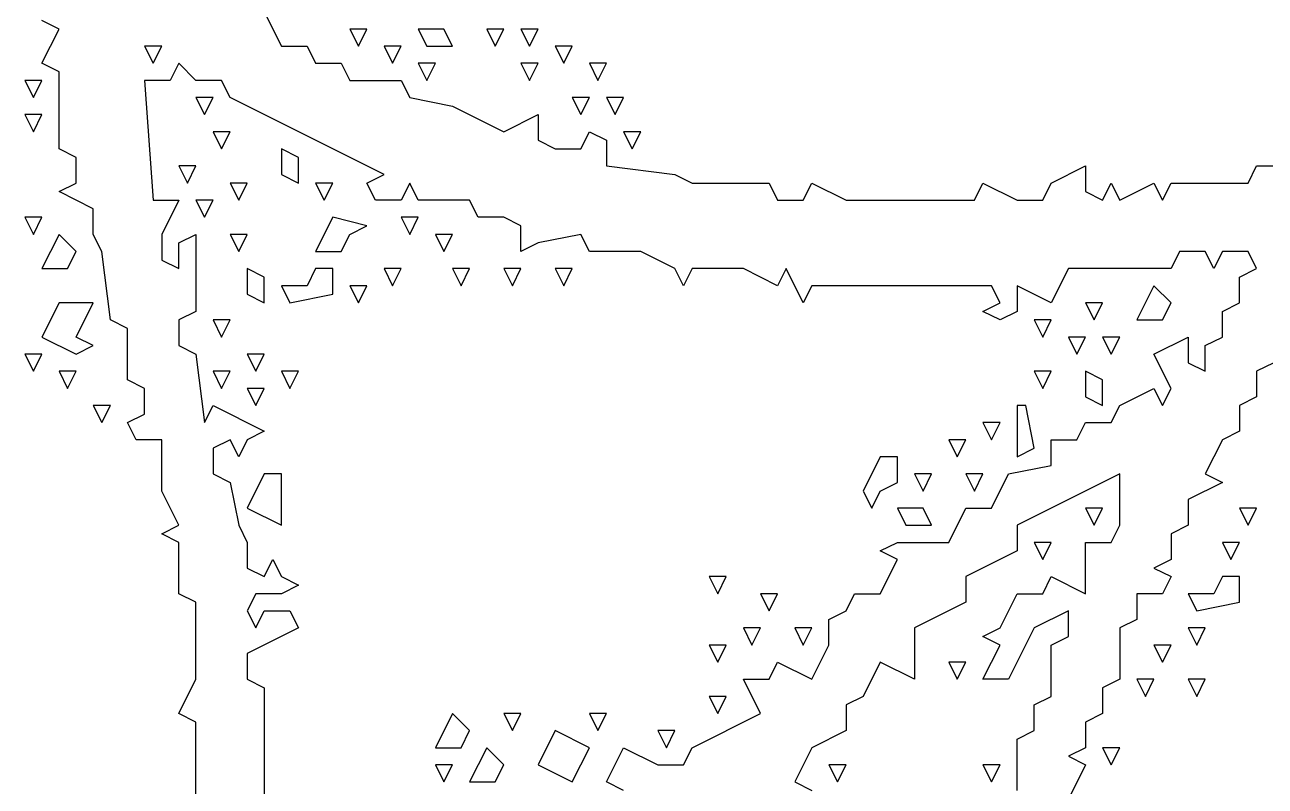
# Model space of a CAD drawing. Extents: x 2 to 124, y 0 to 170.
# Drawn here: x 85.4 to 97.07, y 111.36 to 118.53 of the extents above; entities that cross this region are included whole.
import ezdxf

# ---------------------------------------------------------------- set-up
doc = ezdxf.new("R2010")
doc.units = 0
doc.layers.add('Layer0', color=7, linetype='Continuous')

msp = doc.modelspace()

# ---------------------------------------------------------------- linework, layer by layer
at = {"layer": 'Layer0', "color": 5, "linetype": 'CONTINUOUS'}
for p, q in [((87.65625, 118.6458, 0.1), (87.81723, 118.3239, 0.1)), ((85.72443, 118.4848, 0.1), (85.56345, 118.5653, 0.1)), ((85.56345, 118.1629, 0.1), (85.72443, 118.4848, 0.1)), ((88.46117, 118.4848, 0.1), (88.54167, 118.3239, 0.1)), ((88.62216, 118.4848, 0.1), (88.46117, 118.4848, 0.1)), ((88.54167, 118.3239, 0.1), (88.62216, 118.4848, 0.1)), ((89.10511, 118.4848, 0.1), (89.18561, 118.3239, 0.1)), ((89.34659, 118.4848, 0.1), (89.10511, 118.4848, 0.1)), ((89.42708, 118.3239, 0.1), (89.34659, 118.4848, 0.1)), ((89.74905, 118.4848, 0.1), (89.82955, 118.3239, 0.1)), ((89.91004, 118.4848, 0.1), (89.74905, 118.4848, 0.1)), ((89.82955, 118.3239, 0.1), (89.91004, 118.4848, 0.1)), ((90.07102, 118.4848, 0.1), (90.15152, 118.3239, 0.1)), ((90.23201, 118.4848, 0.1), (90.07102, 118.4848, 0.1)), ((90.15152, 118.3239, 0.1), (90.23201, 118.4848, 0.1)), ((86.52936, 118.3239, 0.1), (86.60985, 118.1629, 0.1)), ((86.69034, 118.3239, 0.1), (86.52936, 118.3239, 0.1)), ((86.60985, 118.1629, 0.1), (86.69034, 118.3239, 0.1)), ((87.81723, 118.3239, 0.1), (88.05871, 118.3239, 0.1)), ((88.05871, 118.3239, 0.1), (88.1392, 118.1629, 0.1)), ((88.78314, 118.3239, 0.1), (88.86364, 118.1629, 0.1)), ((88.94413, 118.3239, 0.1), (88.78314, 118.3239, 0.1)), ((88.86364, 118.1629, 0.1), (88.94413, 118.3239, 0.1)), ((89.18561, 118.3239, 0.1), (89.42708, 118.3239, 0.1)), ((90.39299, 118.3239, 0.1), (90.47348, 118.1629, 0.1)), ((90.55398, 118.3239, 0.1), (90.39299, 118.3239, 0.1)), ((90.47348, 118.1629, 0.1), (90.55398, 118.3239, 0.1)), ((85.72443, 118.0824, 0.1), (85.56345, 118.1629, 0.1)), ((86.85133, 118.1629, 0.1), (86.77083, 118.0019, 0.1)), ((87.01231, 118.0019, 0.1), (86.85133, 118.1629, 0.1)), ((88.1392, 118.1629, 0.1), (88.38068, 118.1629, 0.1)), ((88.38068, 118.1629, 0.1), (88.46117, 118.0019, 0.1)), ((89.10511, 118.1629, 0.1), (89.18561, 118.0019, 0.1)), ((89.2661, 118.1629, 0.1), (89.10511, 118.1629, 0.1)), ((89.18561, 118.0019, 0.1), (89.2661, 118.1629, 0.1)), ((90.07102, 118.1629, 0.1), (90.15152, 118.0019, 0.1)), ((90.23201, 118.1629, 0.1), (90.07102, 118.1629, 0.1)), ((90.15152, 118.0019, 0.1), (90.23201, 118.1629, 0.1)), ((90.71496, 118.1629, 0.1), (90.79545, 118.0019, 0.1)), ((90.87595, 118.1629, 0.1), (90.71496, 118.1629, 0.1)), ((90.79545, 118.0019, 0.1), (90.87595, 118.1629, 0.1)), ((85.40246, 118.0019, 0.1), (85.48295, 117.8409, 0.1)), ((85.56345, 118.0019, 0.1), (85.40246, 118.0019, 0.1)), ((85.48295, 117.8409, 0.1), (85.56345, 118.0019, 0.1)), ((85.72443, 117.358, 0.1), (85.72443, 118.0824, 0.1)), ((86.77083, 118.0019, 0.1), (86.52936, 118.0019, 0.1)), ((86.52936, 118.0019, 0.1), (86.60985, 116.875, 0.1)), ((87.25379, 118.0019, 0.1), (87.01231, 118.0019, 0.1)), ((87.33428, 117.8409, 0.1), (87.25379, 118.0019, 0.1)), ((88.46117, 118.0019, 0.1), (88.94413, 118.0019, 0.1)), ((88.94413, 118.0019, 0.1), (89.02462, 117.8409, 0.1)), ((87.01231, 117.8409, 0.1), (87.0928, 117.6799, 0.1)), ((87.1733, 117.8409, 0.1), (87.01231, 117.8409, 0.1)), ((87.0928, 117.6799, 0.1), (87.1733, 117.8409, 0.1)), ((88.78314, 117.1165, 0.1), (87.33428, 117.8409, 0.1)), ((89.02462, 117.8409, 0.1), (89.42708, 117.7604, 0.1)), ((90.55398, 117.8409, 0.1), (90.63447, 117.6799, 0.1)), ((90.71496, 117.8409, 0.1), (90.55398, 117.8409, 0.1)), ((90.63447, 117.6799, 0.1), (90.71496, 117.8409, 0.1)), ((90.87595, 117.8409, 0.1), (90.95644, 117.6799, 0.1)), ((91.03693, 117.8409, 0.1), (90.87595, 117.8409, 0.1)), ((90.95644, 117.6799, 0.1), (91.03693, 117.8409, 0.1)), ((85.40246, 117.6799, 0.1), (85.48295, 117.5189, 0.1)), ((85.56345, 117.6799, 0.1), (85.40246, 117.6799, 0.1)), ((85.48295, 117.5189, 0.1), (85.56345, 117.6799, 0.1)), ((89.42708, 117.7604, 0.1), (89.91004, 117.5189, 0.1)), ((89.91004, 117.5189, 0.1), (90.23201, 117.6799, 0.1)), ((90.23201, 117.6799, 0.1), (90.23201, 117.4384, 0.1)), ((87.1733, 117.5189, 0.1), (87.25379, 117.358, 0.1)), ((87.33428, 117.5189, 0.1), (87.1733, 117.5189, 0.1)), ((87.25379, 117.358, 0.1), (87.33428, 117.5189, 0.1)), ((90.23201, 117.4384, 0.1), (90.39299, 117.358, 0.1)), ((90.63447, 117.358, 0.1), (90.71496, 117.5189, 0.1)), ((90.71496, 117.5189, 0.1), (90.87595, 117.4384, 0.1)), ((90.87595, 117.4384, 0.1), (90.87595, 117.197, 0.1)), ((91.03693, 117.5189, 0.1), (91.11742, 117.358, 0.1)), ((91.19792, 117.5189, 0.1), (91.03693, 117.5189, 0.1)), ((91.11742, 117.358, 0.1), (91.19792, 117.5189, 0.1)), ((85.88542, 117.2775, 0.1), (85.72443, 117.358, 0.1)), ((87.81723, 117.358, 0.1), (87.81723, 117.1165, 0.1)), ((87.97822, 117.2775, 0.1), (87.81723, 117.358, 0.1)), ((90.39299, 117.358, 0.1), (90.63447, 117.358, 0.1)), ((85.88542, 117.036, 0.1), (85.88542, 117.2775, 0.1)), ((86.85133, 117.197, 0.1), (86.93182, 117.036, 0.1)), ((87.01231, 117.197, 0.1), (86.85133, 117.197, 0.1)), ((86.93182, 117.036, 0.1), (87.01231, 117.197, 0.1)), ((87.97822, 117.036, 0.1), (87.97822, 117.2775, 0.1)), ((90.87595, 117.197, 0.1), (91.51989, 117.1165, 0.1)), ((95.06155, 117.036, 0.1), (95.38352, 117.197, 0.1)), ((95.38352, 117.197, 0.1), (95.38352, 116.9555, 0.1)), ((96.91288, 117.036, 0.1), (96.99337, 117.197, 0.1)), ((96.99337, 117.197, 0.1), (97.47633, 117.197, 0.1)), ((87.81723, 117.1165, 0.1), (87.97822, 117.036, 0.1)), ((88.62216, 117.036, 0.1), (88.78314, 117.1165, 0.1)), ((91.51989, 117.1165, 0.1), (91.68087, 117.036, 0.1)), ((85.72443, 116.9555, 0.1), (85.88542, 117.036, 0.1)), ((86.0464, 116.7945, 0.1), (85.72443, 116.9555, 0.1)), ((87.33428, 117.036, 0.1), (87.41477, 116.875, 0.1)), ((87.49527, 117.036, 0.1), (87.33428, 117.036, 0.1)), ((87.41477, 116.875, 0.1), (87.49527, 117.036, 0.1)), ((88.1392, 117.036, 0.1), (88.2197, 116.875, 0.1)), ((88.30019, 117.036, 0.1), (88.1392, 117.036, 0.1)), ((88.2197, 116.875, 0.1), (88.30019, 117.036, 0.1)), ((88.70265, 116.875, 0.1), (88.62216, 117.036, 0.1)), ((89.02462, 117.036, 0.1), (88.94413, 116.875, 0.1)), ((89.10511, 116.875, 0.1), (89.02462, 117.036, 0.1)), ((91.68087, 117.036, 0.1), (92.4053, 117.036, 0.1)), ((92.4053, 117.036, 0.1), (92.4858, 116.875, 0.1)), ((92.72727, 116.875, 0.1), (92.80777, 117.036, 0.1)), ((92.80777, 117.036, 0.1), (93.12973, 116.875, 0.1)), ((94.33712, 116.875, 0.1), (94.41761, 117.036, 0.1)), ((94.41761, 117.036, 0.1), (94.73958, 116.875, 0.1)), ((94.98106, 116.875, 0.1), (95.06155, 117.036, 0.1)), ((95.38352, 116.9555, 0.1), (95.54451, 116.875, 0.1)), ((95.54451, 116.875, 0.1), (95.625, 117.036, 0.1)), ((95.625, 117.036, 0.1), (95.70549, 116.875, 0.1)), ((95.70549, 116.875, 0.1), (96.02746, 117.036, 0.1)), ((96.02746, 117.036, 0.1), (96.10795, 116.875, 0.1)), ((96.10795, 116.875, 0.1), (96.18845, 117.036, 0.1)), ((96.18845, 117.036, 0.1), (96.91288, 117.036, 0.1)), ((86.60985, 116.875, 0.1), (86.85133, 116.875, 0.1)), ((86.85133, 116.875, 0.1), (86.69034, 116.553, 0.1)), ((87.01231, 116.875, 0.1), (87.0928, 116.714, 0.1)), ((87.1733, 116.875, 0.1), (87.01231, 116.875, 0.1)), ((87.0928, 116.714, 0.1), (87.1733, 116.875, 0.1)), ((88.94413, 116.875, 0.1), (88.70265, 116.875, 0.1)), ((89.58807, 116.875, 0.1), (89.10511, 116.875, 0.1)), ((89.66856, 116.714, 0.1), (89.58807, 116.875, 0.1)), ((92.4858, 116.875, 0.1), (92.72727, 116.875, 0.1)), ((93.12973, 116.875, 0.1), (94.33712, 116.875, 0.1)), ((94.73958, 116.875, 0.1), (94.98106, 116.875, 0.1)), ((86.0464, 116.553, 0.1), (86.0464, 116.7945, 0.1)), ((85.40246, 116.714, 0.1), (85.48295, 116.553, 0.1)), ((85.56345, 116.714, 0.1), (85.40246, 116.714, 0.1)), ((85.48295, 116.553, 0.1), (85.56345, 116.714, 0.1)), ((88.30019, 116.714, 0.1), (88.1392, 116.392, 0.1)), ((88.62216, 116.6335, 0.1), (88.30019, 116.714, 0.1)), ((88.46117, 116.553, 0.1), (88.62216, 116.6335, 0.1)), ((88.94413, 116.714, 0.1), (89.02462, 116.553, 0.1)), ((89.10511, 116.714, 0.1), (88.94413, 116.714, 0.1)), ((89.02462, 116.553, 0.1), (89.10511, 116.714, 0.1)), ((89.91004, 116.714, 0.1), (89.66856, 116.714, 0.1)), ((90.07102, 116.6335, 0.1), (89.91004, 116.714, 0.1)), ((90.07102, 116.392, 0.1), (90.07102, 116.6335, 0.1)), ((85.72443, 116.553, 0.1), (85.56345, 116.2311, 0.1)), ((85.88542, 116.392, 0.1), (85.72443, 116.553, 0.1)), ((86.12689, 116.392, 0.1), (86.0464, 116.553, 0.1)), ((86.69034, 116.553, 0.1), (86.69034, 116.3116, 0.1)), ((86.85133, 116.4725, 0.1), (87.01231, 116.553, 0.1)), ((87.01231, 116.553, 0.1), (87.01231, 115.8286, 0.1)), ((87.33428, 116.553, 0.1), (87.41477, 116.392, 0.1)), ((87.49527, 116.553, 0.1), (87.33428, 116.553, 0.1)), ((87.41477, 116.392, 0.1), (87.49527, 116.553, 0.1)), ((88.38068, 116.392, 0.1), (88.46117, 116.553, 0.1)), ((89.2661, 116.553, 0.1), (89.34659, 116.392, 0.1)), ((89.42708, 116.553, 0.1), (89.2661, 116.553, 0.1)), ((89.34659, 116.392, 0.1), (89.42708, 116.553, 0.1)), ((90.63447, 116.553, 0.1), (90.23201, 116.4725, 0.1)), ((90.71496, 116.392, 0.1), (90.63447, 116.553, 0.1)), ((85.80492, 116.2311, 0.1), (85.88542, 116.392, 0.1)), ((86.20739, 115.7481, 0.1), (86.12689, 116.392, 0.1)), ((86.85133, 116.2311, 0.1), (86.85133, 116.4725, 0.1)), ((88.1392, 116.392, 0.1), (88.38068, 116.392, 0.1)), ((90.23201, 116.4725, 0.1), (90.07102, 116.392, 0.1)), ((91.19792, 116.392, 0.1), (90.71496, 116.392, 0.1)), ((91.51989, 116.2311, 0.1), (91.19792, 116.392, 0.1)), ((96.26894, 116.392, 0.1), (96.18845, 116.2311, 0.1)), ((96.51042, 116.392, 0.1), (96.26894, 116.392, 0.1)), ((96.59091, 116.2311, 0.1), (96.51042, 116.392, 0.1)), ((96.6714, 116.392, 0.1), (96.59091, 116.2311, 0.1)), ((96.91288, 116.392, 0.1), (96.6714, 116.392, 0.1)), ((96.99337, 116.2311, 0.1), (96.91288, 116.392, 0.1)), ((86.69034, 116.3116, 0.1), (86.85133, 116.2311, 0.1)), ((85.56345, 116.2311, 0.1), (85.80492, 116.2311, 0.1)), ((87.49527, 116.2311, 0.1), (87.49527, 115.9896, 0.1)), ((87.65625, 116.1506, 0.1), (87.49527, 116.2311, 0.1)), ((87.65625, 115.9091, 0.1), (87.65625, 116.1506, 0.1)), ((88.1392, 116.2311, 0.1), (88.05871, 116.0701, 0.1)), ((88.30019, 116.2311, 0.1), (88.1392, 116.2311, 0.1)), ((88.30019, 115.9896, 0.1), (88.30019, 116.2311, 0.1)), ((88.78314, 116.2311, 0.1), (88.86364, 116.0701, 0.1)), ((88.94413, 116.2311, 0.1), (88.78314, 116.2311, 0.1)), ((88.86364, 116.0701, 0.1), (88.94413, 116.2311, 0.1)), ((89.42708, 116.2311, 0.1), (89.50758, 116.0701, 0.1)), ((89.58807, 116.2311, 0.1), (89.42708, 116.2311, 0.1)), ((89.50758, 116.0701, 0.1), (89.58807, 116.2311, 0.1)), ((89.91004, 116.2311, 0.1), (89.99053, 116.0701, 0.1)), ((90.07102, 116.2311, 0.1), (89.91004, 116.2311, 0.1)), ((89.99053, 116.0701, 0.1), (90.07102, 116.2311, 0.1)), ((90.39299, 116.2311, 0.1), (90.47348, 116.0701, 0.1)), ((90.55398, 116.2311, 0.1), (90.39299, 116.2311, 0.1)), ((90.47348, 116.0701, 0.1), (90.55398, 116.2311, 0.1)), ((91.60038, 116.0701, 0.1), (91.51989, 116.2311, 0.1)), ((91.68087, 116.2311, 0.1), (91.60038, 116.0701, 0.1)), ((92.16383, 116.2311, 0.1), (91.68087, 116.2311, 0.1)), ((92.4858, 116.0701, 0.1), (92.16383, 116.2311, 0.1)), ((92.56629, 116.2311, 0.1), (92.4858, 116.0701, 0.1)), ((92.72727, 115.9091, 0.1), (92.56629, 116.2311, 0.1)), ((95.22254, 116.2311, 0.1), (95.06155, 115.9091, 0.1)), ((96.18845, 116.2311, 0.1), (95.22254, 116.2311, 0.1)), ((96.83239, 116.1506, 0.1), (96.99337, 116.2311, 0.1)), ((96.83239, 115.9091, 0.1), (96.83239, 116.1506, 0.1)), ((88.05871, 116.0701, 0.1), (87.81723, 116.0701, 0.1)), ((87.81723, 116.0701, 0.1), (87.89773, 115.9091, 0.1)), ((88.46117, 116.0701, 0.1), (88.54167, 115.9091, 0.1)), ((88.62216, 116.0701, 0.1), (88.46117, 116.0701, 0.1)), ((88.54167, 115.9091, 0.1), (88.62216, 116.0701, 0.1)), ((92.80777, 116.0701, 0.1), (92.72727, 115.9091, 0.1)), ((94.49811, 116.0701, 0.1), (92.80777, 116.0701, 0.1)), ((94.5786, 115.9091, 0.1), (94.49811, 116.0701, 0.1)), ((95.06155, 115.9091, 0.1), (94.73958, 116.0701, 0.1)), ((94.73958, 116.0701, 0.1), (94.73958, 115.8286, 0.1)), ((96.02746, 116.0701, 0.1), (95.86648, 115.7481, 0.1)), ((96.18845, 115.9091, 0.1), (96.02746, 116.0701, 0.1)), ((85.72443, 115.9091, 0.1), (85.56345, 115.5871, 0.1)), ((86.0464, 115.9091, 0.1), (85.72443, 115.9091, 0.1)), ((85.88542, 115.5871, 0.1), (86.0464, 115.9091, 0.1)), ((87.49527, 115.9896, 0.1), (87.65625, 115.9091, 0.1)), ((87.89773, 115.9091, 0.1), (88.30019, 115.9896, 0.1)), ((94.41761, 115.8286, 0.1), (94.5786, 115.9091, 0.1)), ((95.38352, 115.9091, 0.1), (95.46402, 115.7481, 0.1)), ((95.54451, 115.9091, 0.1), (95.38352, 115.9091, 0.1)), ((95.46402, 115.7481, 0.1), (95.54451, 115.9091, 0.1)), ((96.10795, 115.7481, 0.1), (96.18845, 115.9091, 0.1)), ((96.6714, 115.8286, 0.1), (96.83239, 115.9091, 0.1)), ((87.01231, 115.8286, 0.1), (86.85133, 115.7481, 0.1)), ((94.5786, 115.7481, 0.1), (94.41761, 115.8286, 0.1)), ((94.73958, 115.8286, 0.1), (94.5786, 115.7481, 0.1)), ((96.6714, 115.5871, 0.1), (96.6714, 115.8286, 0.1)), ((86.36837, 115.6676, 0.1), (86.20739, 115.7481, 0.1)), ((86.36837, 115.1847, 0.1), (86.36837, 115.6676, 0.1)), ((86.85133, 115.7481, 0.1), (86.85133, 115.5066, 0.1)), ((87.1733, 115.7481, 0.1), (87.25379, 115.5871, 0.1)), ((87.33428, 115.7481, 0.1), (87.1733, 115.7481, 0.1)), ((87.25379, 115.5871, 0.1), (87.33428, 115.7481, 0.1)), ((94.90057, 115.7481, 0.1), (94.98106, 115.5871, 0.1)), ((95.06155, 115.7481, 0.1), (94.90057, 115.7481, 0.1)), ((94.98106, 115.5871, 0.1), (95.06155, 115.7481, 0.1)), ((95.86648, 115.7481, 0.1), (96.10795, 115.7481, 0.1)), ((85.56345, 115.5871, 0.1), (85.88542, 115.4261, 0.1)), ((86.0464, 115.5066, 0.1), (85.88542, 115.5871, 0.1)), ((95.22254, 115.5871, 0.1), (95.30303, 115.4261, 0.1)), ((95.38352, 115.5871, 0.1), (95.22254, 115.5871, 0.1)), ((95.30303, 115.4261, 0.1), (95.38352, 115.5871, 0.1)), ((95.54451, 115.5871, 0.1), (95.625, 115.4261, 0.1)), ((95.70549, 115.5871, 0.1), (95.54451, 115.5871, 0.1)), ((95.625, 115.4261, 0.1), (95.70549, 115.5871, 0.1)), ((96.02746, 115.4261, 0.1), (96.34943, 115.5871, 0.1)), ((96.34943, 115.5871, 0.1), (96.34943, 115.3456, 0.1)), ((96.51042, 115.5066, 0.1), (96.6714, 115.5871, 0.1)), ((85.88542, 115.4261, 0.1), (86.0464, 115.5066, 0.1)), ((86.85133, 115.5066, 0.1), (87.01231, 115.4261, 0.1)), ((96.51042, 115.2652, 0.1), (96.51042, 115.5066, 0.1)), ((85.40246, 115.4261, 0.1), (85.48295, 115.2652, 0.1)), ((85.56345, 115.4261, 0.1), (85.40246, 115.4261, 0.1)), ((85.48295, 115.2652, 0.1), (85.56345, 115.4261, 0.1)), ((87.01231, 115.4261, 0.1), (87.0928, 114.7822, 0.1)), ((87.49527, 115.4261, 0.1), (87.57576, 115.2652, 0.1)), ((87.65625, 115.4261, 0.1), (87.49527, 115.4261, 0.1)), ((87.57576, 115.2652, 0.1), (87.65625, 115.4261, 0.1)), ((96.18845, 115.1042, 0.1), (96.02746, 115.4261, 0.1)), ((96.34943, 115.3456, 0.1), (96.51042, 115.2652, 0.1)), ((97.15436, 115.3456, 0.1), (96.99337, 115.2652, 0.1)), ((85.72443, 115.2652, 0.1), (85.80492, 115.1042, 0.1)), ((85.88542, 115.2652, 0.1), (85.72443, 115.2652, 0.1)), ((85.80492, 115.1042, 0.1), (85.88542, 115.2652, 0.1)), ((87.1733, 115.2652, 0.1), (87.25379, 115.1042, 0.1)), ((87.33428, 115.2652, 0.1), (87.1733, 115.2652, 0.1)), ((87.25379, 115.1042, 0.1), (87.33428, 115.2652, 0.1)), ((87.81723, 115.2652, 0.1), (87.89773, 115.1042, 0.1)), ((87.97822, 115.2652, 0.1), (87.81723, 115.2652, 0.1)), ((87.89773, 115.1042, 0.1), (87.97822, 115.2652, 0.1)), ((94.90057, 115.2652, 0.1), (94.98106, 115.1042, 0.1)), ((95.06155, 115.2652, 0.1), (94.90057, 115.2652, 0.1)), ((94.98106, 115.1042, 0.1), (95.06155, 115.2652, 0.1)), ((95.38352, 115.2652, 0.1), (95.38352, 115.0237, 0.1)), ((95.54451, 115.1847, 0.1), (95.38352, 115.2652, 0.1)), ((96.99337, 115.2652, 0.1), (96.99337, 115.0237, 0.1)), ((86.52936, 115.1042, 0.1), (86.36837, 115.1847, 0.1)), ((86.52936, 114.8627, 0.1), (86.52936, 115.1042, 0.1)), ((87.49527, 115.1042, 0.1), (87.57576, 114.9432, 0.1)), ((87.65625, 115.1042, 0.1), (87.49527, 115.1042, 0.1)), ((87.57576, 114.9432, 0.1), (87.65625, 115.1042, 0.1)), ((95.54451, 114.9432, 0.1), (95.54451, 115.1847, 0.1)), ((95.70549, 114.9432, 0.1), (96.02746, 115.1042, 0.1)), ((96.02746, 115.1042, 0.1), (96.10795, 114.9432, 0.1)), ((96.10795, 114.9432, 0.1), (96.18845, 115.1042, 0.1)), ((95.38352, 115.0237, 0.1), (95.54451, 114.9432, 0.1)), ((96.99337, 115.0237, 0.1), (96.83239, 114.9432, 0.1)), ((86.0464, 114.9432, 0.1), (86.12689, 114.7822, 0.1)), ((86.20739, 114.9432, 0.1), (86.0464, 114.9432, 0.1)), ((86.12689, 114.7822, 0.1), (86.20739, 114.9432, 0.1)), ((86.36837, 114.7822, 0.1), (86.52936, 114.8627, 0.1)), ((87.0928, 114.7822, 0.1), (87.1733, 114.9432, 0.1)), ((87.1733, 114.9432, 0.1), (87.65625, 114.7017, 0.1)), ((94.73958, 114.9432, 0.1), (94.73958, 114.4602, 0.1)), ((94.82008, 114.9432, 0.1), (94.73958, 114.9432, 0.1)), ((94.90057, 114.5407, 0.1), (94.82008, 114.9432, 0.1)), ((95.625, 114.7822, 0.1), (95.70549, 114.9432, 0.1)), ((96.83239, 114.9432, 0.1), (96.83239, 114.7017, 0.1)), ((86.44886, 114.6212, 0.1), (86.36837, 114.7822, 0.1)), ((94.41761, 114.7822, 0.1), (94.49811, 114.6212, 0.1)), ((94.5786, 114.7822, 0.1), (94.41761, 114.7822, 0.1)), ((94.49811, 114.6212, 0.1), (94.5786, 114.7822, 0.1)), ((95.30303, 114.6212, 0.1), (95.38352, 114.7822, 0.1)), ((95.38352, 114.7822, 0.1), (95.625, 114.7822, 0.1)), ((86.69034, 114.6212, 0.1), (86.44886, 114.6212, 0.1)), ((86.69034, 114.1383, 0.1), (86.69034, 114.6212, 0.1)), ((87.33428, 114.6212, 0.1), (87.1733, 114.5407, 0.1)), ((87.41477, 114.4602, 0.1), (87.33428, 114.6212, 0.1)), ((87.49527, 114.6212, 0.1), (87.41477, 114.4602, 0.1)), ((87.65625, 114.7017, 0.1), (87.49527, 114.6212, 0.1)), ((94.09564, 114.6212, 0.1), (94.17614, 114.4602, 0.1)), ((94.25663, 114.6212, 0.1), (94.09564, 114.6212, 0.1)), ((94.17614, 114.4602, 0.1), (94.25663, 114.6212, 0.1)), ((95.06155, 114.3797, 0.1), (95.06155, 114.6212, 0.1)), ((95.06155, 114.6212, 0.1), (95.30303, 114.6212, 0.1)), ((96.6714, 114.6212, 0.1), (96.51042, 114.2992, 0.1)), ((96.83239, 114.7017, 0.1), (96.6714, 114.6212, 0.1)), ((87.1733, 114.5407, 0.1), (87.1733, 114.2992, 0.1)), ((94.73958, 114.4602, 0.1), (94.90057, 114.5407, 0.1)), ((93.4517, 114.4602, 0.1), (93.29072, 114.1383, 0.1)), ((93.61269, 114.4602, 0.1), (93.4517, 114.4602, 0.1)), ((93.61269, 114.2188, 0.1), (93.61269, 114.4602, 0.1)), ((87.1733, 114.2992, 0.1), (87.33428, 114.2188, 0.1)), ((87.65625, 114.2992, 0.1), (87.49527, 113.9773, 0.1)), ((87.81723, 114.2992, 0.1), (87.65625, 114.2992, 0.1)), ((87.81723, 113.8163, 0.1), (87.81723, 114.2992, 0.1)), ((93.77367, 114.2992, 0.1), (93.85417, 114.1383, 0.1)), ((93.93466, 114.2992, 0.1), (93.77367, 114.2992, 0.1)), ((93.85417, 114.1383, 0.1), (93.93466, 114.2992, 0.1)), ((94.25663, 114.2992, 0.1), (94.33712, 114.1383, 0.1)), ((94.41761, 114.2992, 0.1), (94.25663, 114.2992, 0.1)), ((94.33712, 114.1383, 0.1), (94.41761, 114.2992, 0.1)), ((94.49811, 113.9773, 0.1), (94.65909, 114.2992, 0.1)), ((94.65909, 114.2992, 0.1), (95.06155, 114.3797, 0.1)), ((95.70549, 114.2992, 0.1), (94.73958, 113.8163, 0.1)), ((95.70549, 113.8163, 0.1), (95.70549, 114.2992, 0.1)), ((96.51042, 114.2992, 0.1), (96.6714, 114.2188, 0.1)), ((87.33428, 114.2188, 0.1), (87.41477, 113.8163, 0.1)), ((93.4517, 114.1383, 0.1), (93.61269, 114.2188, 0.1)), ((96.6714, 114.2188, 0.1), (96.34943, 114.0578, 0.1)), ((86.85133, 113.8163, 0.1), (86.69034, 114.1383, 0.1)), ((93.29072, 114.1383, 0.1), (93.37121, 113.9773, 0.1)), ((93.37121, 113.9773, 0.1), (93.4517, 114.1383, 0.1)), ((96.34943, 114.0578, 0.1), (96.34943, 113.8163, 0.1)), ((87.49527, 113.9773, 0.1), (87.81723, 113.8163, 0.1)), ((93.61269, 113.9773, 0.1), (93.69318, 113.8163, 0.1)), ((93.85417, 113.9773, 0.1), (93.61269, 113.9773, 0.1)), ((93.93466, 113.8163, 0.1), (93.85417, 113.9773, 0.1)), ((94.09564, 113.6553, 0.1), (94.25663, 113.9773, 0.1)), ((94.25663, 113.9773, 0.1), (94.49811, 113.9773, 0.1)), ((95.38352, 113.9773, 0.1), (95.46402, 113.8163, 0.1)), ((95.54451, 113.9773, 0.1), (95.38352, 113.9773, 0.1)), ((95.46402, 113.8163, 0.1), (95.54451, 113.9773, 0.1)), ((96.83239, 113.9773, 0.1), (96.91288, 113.8163, 0.1)), ((96.99337, 113.9773, 0.1), (96.83239, 113.9773, 0.1)), ((96.91288, 113.8163, 0.1), (96.99337, 113.9773, 0.1)), ((86.69034, 113.7358, 0.1), (86.85133, 113.8163, 0.1)), ((87.41477, 113.8163, 0.1), (87.49527, 113.6553, 0.1)), ((93.69318, 113.8163, 0.1), (93.93466, 113.8163, 0.1)), ((94.73958, 113.8163, 0.1), (94.73958, 113.5748, 0.1)), ((95.625, 113.6553, 0.1), (95.70549, 113.8163, 0.1)), ((96.34943, 113.8163, 0.1), (96.18845, 113.7358, 0.1)), ((86.85133, 113.6553, 0.1), (86.69034, 113.7358, 0.1)), ((96.18845, 113.7358, 0.1), (96.18845, 113.4943, 0.1)), ((86.85133, 113.1723, 0.1), (86.85133, 113.6553, 0.1)), ((87.49527, 113.6553, 0.1), (87.49527, 113.4138, 0.1)), ((93.4517, 113.5748, 0.1), (93.61269, 113.6553, 0.1)), ((93.61269, 113.4943, 0.1), (93.4517, 113.5748, 0.1)), ((93.61269, 113.6553, 0.1), (94.09564, 113.6553, 0.1)), ((94.73958, 113.5748, 0.1), (94.25663, 113.3333, 0.1)), ((94.90057, 113.6553, 0.1), (94.98106, 113.4943, 0.1)), ((95.06155, 113.6553, 0.1), (94.90057, 113.6553, 0.1)), ((94.98106, 113.4943, 0.1), (95.06155, 113.6553, 0.1)), ((95.38352, 113.1723, 0.1), (95.38352, 113.6553, 0.1)), ((95.38352, 113.6553, 0.1), (95.625, 113.6553, 0.1)), ((96.6714, 113.6553, 0.1), (96.75189, 113.4943, 0.1)), ((96.83239, 113.6553, 0.1), (96.6714, 113.6553, 0.1)), ((96.75189, 113.4943, 0.1), (96.83239, 113.6553, 0.1)), ((87.65625, 113.3333, 0.1), (87.73674, 113.4943, 0.1)), ((87.73674, 113.4943, 0.1), (87.81723, 113.3333, 0.1)), ((93.4517, 113.1723, 0.1), (93.61269, 113.4943, 0.1)), ((96.18845, 113.4943, 0.1), (96.02746, 113.4138, 0.1)), ((87.49527, 113.4138, 0.1), (87.65625, 113.3333, 0.1)), ((87.81723, 113.3333, 0.1), (87.97822, 113.2528, 0.1)), ((91.84186, 113.3333, 0.1), (91.92235, 113.1723, 0.1)), ((92.00284, 113.3333, 0.1), (91.84186, 113.3333, 0.1)), ((91.92235, 113.1723, 0.1), (92.00284, 113.3333, 0.1)), ((94.25663, 113.3333, 0.1), (94.25663, 113.0919, 0.1)), ((94.98106, 113.1723, 0.1), (95.06155, 113.3333, 0.1)), ((95.06155, 113.3333, 0.1), (95.38352, 113.1723, 0.1)), ((96.02746, 113.4138, 0.1), (96.18845, 113.3333, 0.1)), ((96.18845, 113.3333, 0.1), (96.10795, 113.1723, 0.1)), ((96.6714, 113.3333, 0.1), (96.59091, 113.1723, 0.1)), ((96.83239, 113.3333, 0.1), (96.6714, 113.3333, 0.1)), ((96.83239, 113.0919, 0.1), (96.83239, 113.3333, 0.1)), ((87.97822, 113.2528, 0.1), (87.81723, 113.1723, 0.1)), ((87.01231, 113.0919, 0.1), (86.85133, 113.1723, 0.1)), ((87.57576, 113.1723, 0.1), (87.49527, 113.0114, 0.1)), ((87.81723, 113.1723, 0.1), (87.57576, 113.1723, 0.1)), ((92.32481, 113.1723, 0.1), (92.4053, 113.0114, 0.1)), ((92.4858, 113.1723, 0.1), (92.32481, 113.1723, 0.1)), ((92.4053, 113.0114, 0.1), (92.4858, 113.1723, 0.1)), ((93.12973, 113.0114, 0.1), (93.21023, 113.1723, 0.1)), ((93.21023, 113.1723, 0.1), (93.4517, 113.1723, 0.1)), ((94.5786, 112.8504, 0.1), (94.73958, 113.1723, 0.1)), ((94.73958, 113.1723, 0.1), (94.98106, 113.1723, 0.1)), ((96.10795, 113.1723, 0.1), (95.86648, 113.1723, 0.1)), ((95.86648, 113.1723, 0.1), (95.86648, 112.9309, 0.1)), ((96.59091, 113.1723, 0.1), (96.34943, 113.1723, 0.1)), ((96.34943, 113.1723, 0.1), (96.42992, 113.0114, 0.1)), ((87.01231, 112.3674, 0.1), (87.01231, 113.0919, 0.1)), ((87.49527, 113.0114, 0.1), (87.57576, 112.8504, 0.1)), ((87.57576, 112.8504, 0.1), (87.65625, 113.0114, 0.1)), ((87.65625, 113.0114, 0.1), (87.89773, 113.0114, 0.1)), ((87.89773, 113.0114, 0.1), (87.97822, 112.8504, 0.1)), ((92.96875, 112.9309, 0.1), (93.12973, 113.0114, 0.1)), ((94.25663, 113.0919, 0.1), (93.77367, 112.8504, 0.1)), ((95.22254, 113.0114, 0.1), (94.90057, 112.8504, 0.1)), ((95.22254, 112.7699, 0.1), (95.22254, 113.0114, 0.1)), ((96.42992, 113.0114, 0.1), (96.83239, 113.0919, 0.1)), ((92.96875, 112.6894, 0.1), (92.96875, 112.9309, 0.1)), ((95.86648, 112.9309, 0.1), (95.70549, 112.8504, 0.1)), ((87.97822, 112.8504, 0.1), (87.49527, 112.6089, 0.1)), ((92.16383, 112.8504, 0.1), (92.24432, 112.6894, 0.1)), ((92.32481, 112.8504, 0.1), (92.16383, 112.8504, 0.1)), ((92.24432, 112.6894, 0.1), (92.32481, 112.8504, 0.1)), ((92.64678, 112.8504, 0.1), (92.72727, 112.6894, 0.1)), ((92.80777, 112.8504, 0.1), (92.64678, 112.8504, 0.1)), ((92.72727, 112.6894, 0.1), (92.80777, 112.8504, 0.1)), ((93.77367, 112.8504, 0.1), (93.77367, 112.3674, 0.1)), ((94.41761, 112.7699, 0.1), (94.5786, 112.8504, 0.1)), ((94.5786, 112.6894, 0.1), (94.41761, 112.7699, 0.1)), ((94.90057, 112.8504, 0.1), (94.65909, 112.3674, 0.1)), ((95.06155, 112.6894, 0.1), (95.22254, 112.7699, 0.1)), ((95.70549, 112.8504, 0.1), (95.70549, 112.3674, 0.1)), ((96.34943, 112.8504, 0.1), (96.42992, 112.6894, 0.1)), ((96.51042, 112.8504, 0.1), (96.34943, 112.8504, 0.1)), ((96.42992, 112.6894, 0.1), (96.51042, 112.8504, 0.1)), ((91.84186, 112.6894, 0.1), (91.92235, 112.5284, 0.1)), ((92.00284, 112.6894, 0.1), (91.84186, 112.6894, 0.1)), ((91.92235, 112.5284, 0.1), (92.00284, 112.6894, 0.1)), ((92.80777, 112.3674, 0.1), (92.96875, 112.6894, 0.1)), ((94.41761, 112.3674, 0.1), (94.5786, 112.6894, 0.1)), ((95.06155, 112.2064, 0.1), (95.06155, 112.6894, 0.1)), ((96.02746, 112.6894, 0.1), (96.10795, 112.5284, 0.1)), ((96.18845, 112.6894, 0.1), (96.02746, 112.6894, 0.1)), ((96.10795, 112.5284, 0.1), (96.18845, 112.6894, 0.1)), ((87.49527, 112.6089, 0.1), (87.49527, 112.3674, 0.1)), ((92.4053, 112.3674, 0.1), (92.4858, 112.5284, 0.1)), ((92.4858, 112.5284, 0.1), (92.80777, 112.3674, 0.1)), ((93.4517, 112.5284, 0.1), (93.29072, 112.2064, 0.1)), ((93.77367, 112.3674, 0.1), (93.4517, 112.5284, 0.1)), ((94.09564, 112.5284, 0.1), (94.17614, 112.3674, 0.1)), ((94.25663, 112.5284, 0.1), (94.09564, 112.5284, 0.1)), ((94.17614, 112.3674, 0.1), (94.25663, 112.5284, 0.1)), ((86.85133, 112.0455, 0.1), (87.01231, 112.3674, 0.1)), ((87.49527, 112.3674, 0.1), (87.65625, 112.2869, 0.1)), ((87.65625, 112.2869, 0.1), (87.65625, 109.8722, 0.1)), ((92.32481, 112.0455, 0.1), (92.16383, 112.3674, 0.1)), ((92.16383, 112.3674, 0.1), (92.4053, 112.3674, 0.1)), ((94.65909, 112.3674, 0.1), (94.41761, 112.3674, 0.1)), ((95.70549, 112.3674, 0.1), (95.54451, 112.2869, 0.1)), ((95.54451, 112.2869, 0.1), (95.54451, 112.0455, 0.1)), ((95.86648, 112.3674, 0.1), (95.94697, 112.2064, 0.1)), ((96.02746, 112.3674, 0.1), (95.86648, 112.3674, 0.1)), ((95.94697, 112.2064, 0.1), (96.02746, 112.3674, 0.1)), ((96.34943, 112.3674, 0.1), (96.42992, 112.2064, 0.1)), ((96.51042, 112.3674, 0.1), (96.34943, 112.3674, 0.1)), ((96.42992, 112.2064, 0.1), (96.51042, 112.3674, 0.1)), ((91.84186, 112.2064, 0.1), (91.92235, 112.0455, 0.1)), ((92.00284, 112.2064, 0.1), (91.84186, 112.2064, 0.1)), ((91.92235, 112.0455, 0.1), (92.00284, 112.2064, 0.1)), ((93.29072, 112.2064, 0.1), (93.12973, 112.1259, 0.1)), ((94.90057, 112.1259, 0.1), (95.06155, 112.2064, 0.1)), ((87.01231, 111.965, 0.1), (86.85133, 112.0455, 0.1)), ((89.42708, 112.0455, 0.1), (89.2661, 111.7235, 0.1)), ((89.58807, 111.8845, 0.1), (89.42708, 112.0455, 0.1)), ((89.91004, 112.0455, 0.1), (89.99053, 111.8845, 0.1)), ((90.07102, 112.0455, 0.1), (89.91004, 112.0455, 0.1)), ((89.99053, 111.8845, 0.1), (90.07102, 112.0455, 0.1)), ((90.71496, 112.0455, 0.1), (90.79545, 111.8845, 0.1)), ((90.87595, 112.0455, 0.1), (90.71496, 112.0455, 0.1)), ((90.79545, 111.8845, 0.1), (90.87595, 112.0455, 0.1)), ((91.68087, 111.7235, 0.1), (92.32481, 112.0455, 0.1)), ((93.12973, 112.1259, 0.1), (93.12973, 111.8845, 0.1)), ((94.90057, 111.8845, 0.1), (94.90057, 112.1259, 0.1)), ((95.54451, 112.0455, 0.1), (95.38352, 111.965, 0.1)), ((87.01231, 110.0331, 0.1), (87.01231, 111.965, 0.1)), ((95.38352, 111.965, 0.1), (95.38352, 111.7235, 0.1)), ((89.50758, 111.7235, 0.1), (89.58807, 111.8845, 0.1)), ((90.39299, 111.8845, 0.1), (90.23201, 111.5625, 0.1)), ((90.71496, 111.7235, 0.1), (90.39299, 111.8845, 0.1)), ((91.3589, 111.8845, 0.1), (91.43939, 111.7235, 0.1)), ((91.51989, 111.8845, 0.1), (91.3589, 111.8845, 0.1)), ((91.43939, 111.7235, 0.1), (91.51989, 111.8845, 0.1)), ((93.12973, 111.8845, 0.1), (92.80777, 111.7235, 0.1)), ((94.73958, 111.804, 0.1), (94.90057, 111.8845, 0.1)), ((89.2661, 111.7235, 0.1), (89.50758, 111.7235, 0.1)), ((89.74905, 111.7235, 0.1), (89.58807, 111.4015, 0.1)), ((89.91004, 111.5625, 0.1), (89.74905, 111.7235, 0.1)), ((90.55398, 111.4015, 0.1), (90.71496, 111.7235, 0.1)), ((90.87595, 111.4015, 0.1), (91.03693, 111.7235, 0.1)), ((91.03693, 111.7235, 0.1), (91.3589, 111.5625, 0.1)), ((91.60038, 111.5625, 0.1), (91.68087, 111.7235, 0.1)), ((92.80777, 111.7235, 0.1), (92.64678, 111.4015, 0.1)), ((94.73958, 111.321, 0.1), (94.73958, 111.804, 0.1)), ((95.38352, 111.7235, 0.1), (95.22254, 111.643, 0.1)), ((95.54451, 111.7235, 0.1), (95.625, 111.5625, 0.1)), ((95.70549, 111.7235, 0.1), (95.54451, 111.7235, 0.1)), ((95.625, 111.5625, 0.1), (95.70549, 111.7235, 0.1)), ((95.22254, 111.643, 0.1), (95.38352, 111.5625, 0.1)), ((89.2661, 111.5625, 0.1), (89.34659, 111.4015, 0.1)), ((89.42708, 111.5625, 0.1), (89.2661, 111.5625, 0.1)), ((89.34659, 111.4015, 0.1), (89.42708, 111.5625, 0.1)), ((89.82955, 111.4015, 0.1), (89.91004, 111.5625, 0.1)), ((90.23201, 111.5625, 0.1), (90.55398, 111.4015, 0.1)), ((91.3589, 111.5625, 0.1), (91.60038, 111.5625, 0.1)), ((92.96875, 111.5625, 0.1), (93.04924, 111.4015, 0.1)), ((93.12973, 111.5625, 0.1), (92.96875, 111.5625, 0.1)), ((93.04924, 111.4015, 0.1), (93.12973, 111.5625, 0.1)), ((94.41761, 111.5625, 0.1), (94.49811, 111.4015, 0.1)), ((94.5786, 111.5625, 0.1), (94.41761, 111.5625, 0.1)), ((94.49811, 111.4015, 0.1), (94.5786, 111.5625, 0.1)), ((95.38352, 111.5625, 0.1), (95.22254, 111.2405, 0.1)), ((89.58807, 111.4015, 0.1), (89.82955, 111.4015, 0.1)), ((91.03693, 111.321, 0.1), (90.87595, 111.4015, 0.1)), ((92.64678, 111.4015, 0.1), (92.80777, 111.321, 0.1))]:
    msp.add_line(p, q, dxfattribs=at)

doc.saveas('drawing.dxf')
